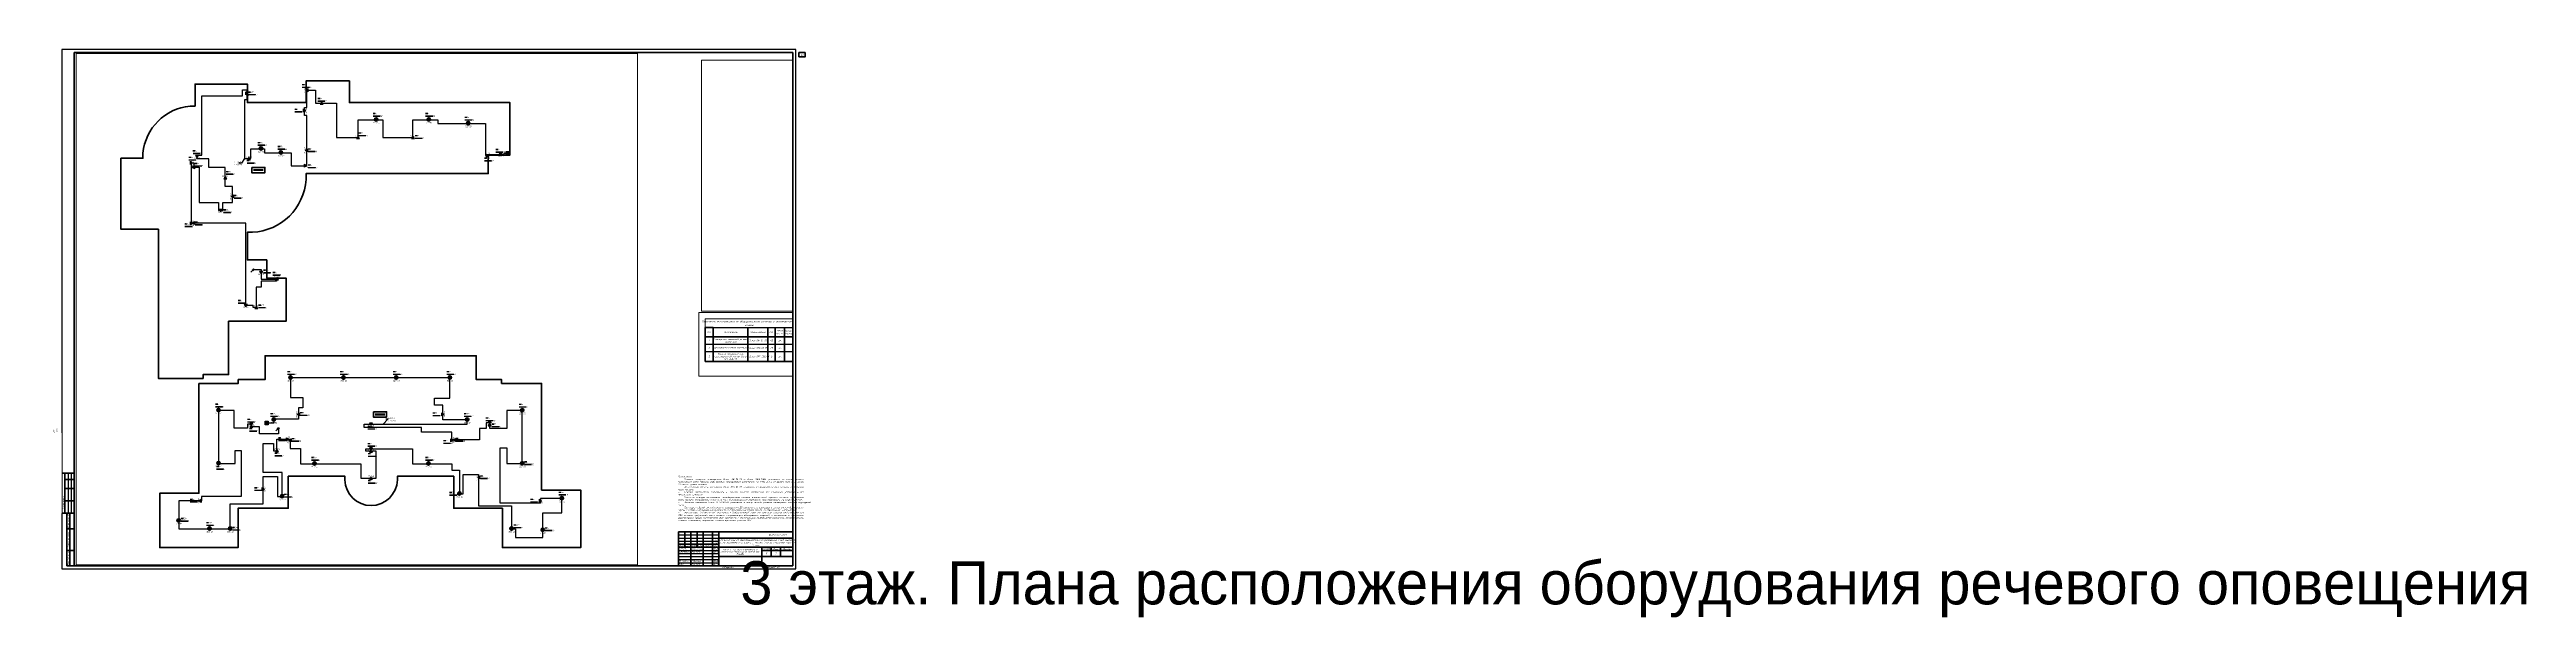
# Paper-space layout '11 План расположения оборудования и кабельных трасс на 3 этаже' of a CAD drawing. Extents: x -20 to 3993, y -79 to 841.
# The model-space entities are those that its viewports show. They can reach past a viewport. Long polylines and large blocks are cut down to what shows.
import ezdxf
from ezdxf import colors
from ezdxf.entities.mleader import LeaderData, LeaderLine
from ezdxf.enums import TextEntityAlignment as Align
from ezdxf.math import Vec2, Vec3

# ---------------------------------------------------------------- set-up
doc = ezdxf.new("R2018")
doc.units = 0
doc.header["$LTSCALE"] = 100
doc.linetypes.add('CONTI', pattern=[0])
doc.layers.get('Defpoints').update_dxf_attribs({"color": 42})
for name, color, linetype in [('_1', 7, 'Continuous'), ('_СОУЭ_Аннотации', 7, 'Continuous'), ('ODG - Проводка', 3, 'Continuous')]:
    doc.layers.add(name, color=color, linetype=linetype)
for name, color, linetype, lineweight in [('_13_СОУЭ_линии', 5, 'Continuous', 70), ('_СОУЭ Оповещение_речевое', 7, 'Continuous', 30), ('НО Оповещатели Речь', 5, 'Continuous', 50), ('Радио', 5, 'Continuous', 30), ('Текст', 7, 'Continuous', 15)]:
    doc.layers.add(name, color=color, linetype=linetype, lineweight=lineweight)
doc.styles.add('ISOCPEUR', font='isocpeui.ttf', dxfattribs={"height": 250})
doc.styles.add('OlympDesign', font='isocpeui.ttf', dxfattribs={"height": 250})
doc.styles.get("Standard").update_dxf_attribs({"font": 'arial.ttf'})
doc.linetypes.add('Открыто в трубе', pattern='A,2,[1,BDG_GOST,S=1,R=0,X=0,Y=0],-4', length=6)

# ---------------------------------------------------------------- blocks, each defined once
blk = doc.blocks.new('*U2289')
at = {"linetype": 'Continuous', "lineweight": 25}
for p, q in [((1189, 841), (0, 841)), ((0, 841), (0, 0)), ((1189, 0), (1189, 841)), ((10, 155), (10, 90)), ((15, 155), (15, 90)), ((999, 55), (1064, 55)), ((999, 50), (1064, 50)), ((999, 45), (1064, 45)), ((0, 0), (1189, 0)), ((999, 30), (1064, 30)), ((999, 25), (1064, 25)), ((999, 20), (1064, 20)), ((999, 15), (1064, 15)), ((999, 10), (1064, 10))]:
    blk.add_line(p, q, dxfattribs=at)
at = {"linetype": 'Continuous', "lineweight": 60}
for p, q in [((1184, 836), (20, 836)), ((20, 836), (20, 5)), ((1184, 5), (1184, 836)), ((20, 155), (0, 155)), ((5, 155), (5, 90)), ((20, 145), (5, 145)), ((20, 130), (5, 130)), ((20, 90), (0, 90)), ((20, 110), (5, 110)), ((8, 90), (8, 5)), ((13, 90), (13, 5)), ((8, 65), (20, 65)), ((999, 60), (1184, 60)), ((999, 5), (999, 60)), ((1009, 60), (1009, 35)), ((1019, 60), (1019, 5)), ((1029, 60), (1029, 35)), ((1039, 60), (1039, 5)), ((1054, 60), (1054, 5)), ((1064, 5), (1064, 60)), ((1064, 50), (1184, 50)), ((1184, 5), (1184, 60)), ((8, 30), (20, 30)), ((8, 5), (20, 5)), ((20, 5), (1184, 5)), ((999, 40), (1064, 40)), ((999, 35), (1184, 35)), ((1064, 20), (1184, 20)), ((1134, 35), (1134, 5)), ((1134, 30), (1184, 30)), ((1149, 35), (1149, 20)), ((1164, 35), (1164, 20))]:
    blk.add_line(p, q, dxfattribs=at)
at = {"linetype": 'Continuous', "lineweight": 40}
blk.add_line((1134, 5), (1134, 35), dxfattribs=at)
at = {"lineweight": 60}
blk.add_lwpolyline([(1194, 829), (1204, 829), (1204, 836), (1194, 836)], close=True, dxfattribs=at)
at = {"linetype": 'Continuous', "rotation": 90, "style": 'ISOCPEUR'}
for s, insert, char_height, width, attachment_point in [('20_Главный_специалист_ВК', (-12.5, 176), 2.5, 19, 4), ('01.26', (-12.5, 215), 2.5, 10, 5), ('21_Главный_специалист_ЭОМ', (-7.5, 176), 2.5, 19, 4), ('01.26', (-7.5, 215), 2.5, 10, 5), ('01.26', (-2.5, 215), 2.5, 10, 5), ('Согласовано', (-17.5, 172.5), 3, 35, 5), ('Гл. спец ВК', (-12.5, 156), 2.5, 19, 4), ('Гл. спец ЭОМ', (-7.5, 156), 2.5, 19, 4), ('17_ГАП', (-12.5, 111), 2.5, 19, 4), ('01.26', (-12.5, 150), 2.5, 10, 5), ('19_Главный_конструктор', (-7.5, 111), 2.5, 19, 4), ('01.26', (-7.5, 150), 2.5, 10, 5), ('18_Главный_специалист_ОВ', (-2.5, 111), 2.5, 19, 4), ('01.26', (-2.5, 150), 2.5, 10, 5), ('ГАП', (-12.5, 91), 2.5, 19, 4), ('Гл. констр. ', (-7.5, 91), 2.5, 19, 4), ('Гл. спец ОВ', (-2.5, 91), 2.5, 19, 4), ('Согласовано', (2.5, 107.5), 2.5, 35, 5), ('Взам. инв. №', (10.5, 77.5), 2.5, 25, 5), ('Подп. и дата', (10.5, 47.5), 2.5, 35, 5), ('Инв. № подл.', (10.5, 17.5), 2.5, 25, 5)]:
    blk.add_mtext(s, dxfattribs=dict(at, insert=insert, char_height=char_height, width=width, attachment_point=attachment_point))
at = {"linetype": 'Continuous', "char_height": 2.5, "style": 'ISOCPEUR'}
for s, insert, width, attachment_point in [('Капитальный ремонт общеобразовательного учреждения (ГБОУ «Школа № 429»), расположенного по адресу: г. Москва, 5-ая ул. Соколиной Горы д.14 1 этап', (1124, 42.5), 118.295, 5), ('16-25//Г-Р–СОУЭ', (1174, 55), 110, 6), ('Разраб.', (1000, 32.5), 19, 4), ('Проверил', (1000, 27.5), 19, 4), ('Н. контр.', (1000, 12.5), 19, 4), ('ГИП', (1000, 7.5), 19, 4), ('Силантьев', (1020, 32.5), 19, 4), ('Мурашов', (1020, 27.5), 19, 4), ('Губарева', (1020, 12.5), 19, 4), ('Мурашов', (1020, 7.5), 19, 4), ('06.26', (1055.3, 32.5), 10, 4), ('06.26', (1055.3, 27.5), 10, 4), ('06.26', (1055.3, 12.5), 10, 4), ('06.26', (1055.3, 7.4), 10, 4), ('Копировал', (1078.5, 2.5), 25, 5), ('Р', (1141.5, 25), 15, 5), ('Формат', (1149.5, 2.5), 16, 5)]:
    blk.add_mtext(s, dxfattribs=dict(at, insert=insert, width=width, attachment_point=attachment_point))
at = {"char_height": 2.5, "attachment_point": 5, "style": 'ISOCPEUR'}
for s, insert, width in [('Изм.', (1004, 37.5), 10), ('Кол.уч', (1014, 37.5), 10), ('Лист', (1024, 37.5), 10), ('№док', (1034, 37.5), 10), ('Подп.', (1046.5, 37.5), 15), ('Дата', (1059, 37.5), 10), ('Стадия', (1141.5, 32.5), 15), ('Лист', (1156.5, 32.5), 15), ('Листов', (1174, 32.5), 20)]:
    blk.add_mtext(s, dxfattribs=dict(at, insert=insert, width=width))
at = {"linetype": 'Continuous', "insert": (1099, 27.5), "char_height": 2.5, "width": 68.295, "attachment_point": 5, "line_spacing_factor": 0.8, "style": 'ISOCPEUR'}
blk.add_mtext('Часть 5. Система оповещения и управления эвакуацией людей при пожаре', dxfattribs=at)
at = {"style": 'ISOCPEUR'}
for tag, p in [('Сквозная_нумерация', (1199, 832.5)), ('Форма3_номер_листа', (1156.5, 25)), ('Форма3_количество_листов', (1174, 25))]:
    blk.add_attdef(tag, text='', height=2.5, dxfattribs=at).set_placement(p, align=Align.MIDDLE_CENTER)
blk.add_attdef('Форма3_дополнительный_шифр', text='', height=2.5, dxfattribs=at).set_placement((1174, 55), align=Align.MIDDLE_LEFT)
at = {"lineweight": 30, "flags": 104}
blk.add_attdef('Форма3_наименование_чертежа', text='', height=2.5, dxfattribs=at).set_placement((1099, 12.5), align=Align.MIDDLE_CENTER)
at = {"style": 'ISOCPEUR', "flags": 8}
blk.add_attdef('Формат', (1157.5, 1.5), '', height=2.5, dxfattribs=at)
blk.add_wipeout([(-20, 220), (-0.5, 220), (-0.5, 90), (-20, 90)])
blk = doc.blocks.new('*U105')
at = {"layer": 'НО Оповещатели Речь', "color": 5}
for p, q in [((-84, -184), (-242, -26)), ((-242, -26), (242, -26)), ((-84, -184), (84, -184)), ((-84, -281), (-84, -184)), ((84, -281), (-84, -281)), ((84, -184), (242, -26)), ((84, -281), (84, -184))]:
    blk.add_line(p, q, dxfattribs=at)
blk.add_circle((0, -114), 273, dxfattribs=at)
at = {"layer": 'Defpoints', "lineweight": 50, "ltscale": 100, "style": 'OlympDesign', "width": 0.8}
blk.add_text('SСS-03', height=250, dxfattribs=at).set_placement((0, -649), align=Align.MIDDLE_CENTER)
blk = doc.blocks.new('*U120')
at = {"layer": 'ODG - Проводка'}
h = blk.add_hatch(color=0, dxfattribs=at)
edge = h.paths.add_edge_path()
edge.add_arc((0, 0), 50, 0, 360)
at = {"layer": 'ODG - Проводка', "color": 0}
for points in [[(0, 0), (212, 212)], [(35, 35), (85, 122)], [(35, 35), (122, 85)]]:
    blk.add_lwpolyline(points, dxfattribs=at)
blk.add_circle((0, 0), 50, dxfattribs=at)
blk = doc.blocks.new('SFT-2300-М')
at = {"true_color": 0xffffff}
h = blk.add_hatch(color=7, dxfattribs=at)
h.dxf.hatch_style = 1
h.paths.add_polyline_path([(250, 292), (-274, 292), (-274, -295), (250, -295)])
at = {"layer": '_1', "lineweight": 30}
h = blk.add_hatch(color=5, dxfattribs=at)
h.dxf.hatch_style = 1
h.paths.add_polyline_path([(177, -2, 1), (-202, -2, 1)])
at = {"color": 5, "lineweight": 30}
blk.add_lwpolyline([(-274, 292), (250, 292), (250, -295), (-274, -295)], close=True, dxfattribs=at)
blk.add_circle((-12, -2), 189, dxfattribs=at)
blk = doc.blocks.new('*U104')
at = {"color": 5}
blk.add_wipeout([(-348, 366), (348, 366), (121, 140), (121, 0), (-121, 0), (-121, 140)], dxfattribs=at).dxf.layer = 'НО Оповещатели Речь'
at = {"layer": 'НО Оповещатели Речь'}
h = blk.add_hatch(color=5, dxfattribs=at)
h.dxf.hatch_style = 1
h.set_gradient(color1=(0, 0, 255), color2=(0, 0, 255), tint=1)
h.paths.add_polyline_path([(-121, 0), (121, 0), (121, 140), (-121, 140)])
at = {"layer": 'НО Оповещатели Речь', "color": 5}
for p, q in [((-121, 140), (-348, 366)), ((-348, 366), (348, 366)), ((121, 140), (-121, 140)), ((-121, 140), (-121, 0)), ((-121, 0), (121, 0)), ((121, 140), (348, 366)), ((121, 0), (121, 140))]:
    blk.add_line(p, q, dxfattribs=at)
at = {"layer": 'Defpoints', "lineweight": 50, "ltscale": 100, "style": 'OlympDesign', "width": 0.8}
blk.add_text('BIAD4.23', height=250, dxfattribs=at).set_placement((0, -250), align=Align.MIDDLE_CENTER)
blk = doc.blocks.new('_ArchTick')
at = {"color": 0, "linetype": 'ByBlock', "const_width": 0.15}
blk.add_lwpolyline([(-0.5, -0.5), (0.5, 0.5)], dxfattribs=at)
blk = doc.blocks.new('*T2332')
at = {"color": 0, "lineweight": 50, "transparency": 16777216}
for p, q in [((0, -1410), (1300, -1410)), ((0, -1410), (0, -6910)), ((0, -2910), (14195, -2910)), ((1300, -1410), (1300, -6910)), ((6919, -1410), (6919, -6910)), ((10139, -1410), (10139, -6910)), ((11339, -1410), (11339, -6910)), ((12839, -1410), (12839, -6910)), ((14195, -1410), (14195, -6910)), ((0, -6910), (14195, -6910))]:
    blk.add_line(p, q, dxfattribs=at)
at = {"color": 0, "linetype": 'ByBlock', "lineweight": -2, "transparency": 16777216}
blk.add_line((1300, -1410), (14195, -1410), dxfattribs=at)
at = {"color": 0, "transparency": 16777216}
for p, q in [((0, -4110), (1300, -4110)), ((0, -5310), (1300, -5310)), ((12839, -4110), (14195, -4110)), ((12839, -5310), (14195, -5310))]:
    blk.add_line(p, q, dxfattribs=at)
at = {"color": 0, "lineweight": -2, "transparency": 16777216}
for p, q in [((1300, -4110), (12839, -4110)), ((1300, -5310), (12839, -5310))]:
    blk.add_line(p, q, dxfattribs=at)
at = {"layer": 'Defpoints', "color": 8, "linetype": 'ByBlock', "lineweight": 0, "transparency": 16777216}
for p, q in [((0, 0), (14195, 0)), ((0, 0), (0, -1410)), ((14195, 0), (14195, -1410))]:
    blk.add_line(p, q, dxfattribs=at)
at = {"color": 0, "transparency": 16777216, "style": 'OlympDesign'}
for s, insert, char_height, width, attachment_point in [('Перечень материалов и оборудования речевого оповещения 3 этажа', (7097, -705), 350, 13794.54, 5), ('Поз.', (650, -2160), 250, 900, 5), ('1', (650, -3510), 250, 900, 5), ('Оповещатель пожарный речевой настенный ', (4110, -3510), 250, 5219.44, 5), ('Обозначение', (4110, -2160), 250, 5219.44, 5), ('Sonar SW-06-03', (7119, -3510), 250, 2819.56, 4), ('Наименование', (8529, -2160), 250, 2819.56, 5), ('Кол.', (10739, -2160), 250, 800, 5), ('42', (10739, -3510), 250, 800, 5), ('Масса ед., кг', (12089, -2160), 250, 1100, 5), ('шт.', (12089, -3510), 250, 1100, 5), ('Приме- чание', (13517, -2160), 250, 955.55, 5), ('3', (650, -6110), 250, 900, 5), ('2', (650, -4710), 250, 900, 5), ('Акустическая система потолочная', (4110, -4710), 250, 5219.44, 5), ('Фильтр оконечный для трансляционной линии Sonar SFT-2300-М', (4110, -6110), 250, 5219.44, 5), ('Sonar SCS-06-03', (7119, -4710), 250, 2819.56, 4), ('Sonar SFT-2300-М', (7119, -6110), 250, 2819.56, 4), ('25', (10739, -4710), 250, 800, 5), ('2', (10739, -6110), 250, 800, 5), ('шт.', (12089, -4710), 250, 1100, 5), ('шт.', (12089, -6110), 250, 1100, 5)]:
    blk.add_mtext(s, dxfattribs=dict(at, insert=insert, char_height=char_height, width=width, attachment_point=attachment_point))

msp = doc.modelspace()

# ---------------------------------------------------------------- linework, layer by layer
at = {"layer": '_13_СОУЭ_линии', "color": 5, "lineweight": 30}
for points in [[(587350.371028, -79005.591834), (588585.371028, -79005.591834), (588585.371028, -80563.213311), (591078.639544, -80563.213311), (591078.639544, -80887.143574), (588585.371028, -80887.143574), (588585.371028, -81887.577072), (587788.330609, -81887.577072), (587788.330609, -85155.076717), (587300.25834, -85155.076717), (587300.25834, -84851.75325), (586109.02154, -84851.75325), (586109.02154, -71497.722824), (577320.108715, -71497.722824), (577320.108715, -61719.299705), (577668.530108, -61719.299705), (577668.530108, -62438.398262), (578551.054892, -62438.398262), (578551.054892, -68158.544777), (581693.42652, -68158.544777), (581693.42652, -69453.879346), (582356.7889, -69453.879346), (582356.7889, -68158.544777), (583920.875904, -68158.544777), (583920.875904, -65561.126178), (582775.49149, -65561.126178), (582775.49149, -62510.229048), (580094.820866, -62510.229048), (580094.820866, -61106.088185), (578194.043927, -61106.088185), (578194.043927, -60506.303567), (578994.294825, -60506.303567), (578994.294825, -50899.822685), (585577.245874, -50899.822685), (585577.245874, -49933.749452), (586270.108756, -49933.749452), (586270.108756, -51531.154941), (585877.759261, -51531.154941), (585877.759261, -61035.159766), (586919.512084, -61035.159766), (586919.512084, -59480.904212), (589148.994323, -59480.904212), (589148.994323, -60112.866217), (593457.679977, -60112.866217), (593457.679977, -62209.808449), (596002.216613, -62209.808449), (596002.216613, -54083.188443), (595620.492198, -54083.188443), (595620.492198, -54083.188443), (595600.108756, -54083.188443), (595600.108756, -52764.743714), (596002.216613, -52764.743714), (596002.216613, -49974.809572), (597374.692618, -49974.809572), (597374.692618, -52085.193014), (600791.116608, -52085.193014), (600791.116608, -57640.259221), (604285.492198, -57640.259221), (604285.492198, -54772.36867), (608310.935371, -54772.36867), (608310.935371, -57640.271069), (613170.822462, -57640.271069), (613170.822462, -54772.369361), (617229.932104, -54772.369361), (617229.932104, -55384.775816), (624915.99128, -55384.775816), (624915.99128, -60565.524842), (625270.108756, -60565.524842), (625270.108756, -60384.42613), (627957.87457, -60384.42613), (627957.87457, -60182.208355), (628262.487855, -60182.208355)], [(591379.993698, -104729.312879), (591379.993698, -105614.517572), (588306.450292, -105614.517572), (588306.450292, -104462.77254), (586995.553806, -104462.77254), (586995.553806, -104039.544259), (586378.449759, -104039.544259), (586378.449759, -104710.488257), (584202.06217, -104710.488257), (584202.06217, -101842.10538), (581688.047107, -101842.10538), (581688.047107, -110424.991239), (584366.289336, -110424.991239), (584366.289336, -108317.940808), (585370.086991, -108317.940808), (585370.086991, -115764.0038), (578900.566614, -115764.0038), (578900.566614, -116469.809546), (575225.553806, -116469.809546), (575225.553806, -121024.800488), (583555.553806, -121024.80017), (583555.553806, -116954.2123), (588915.170364, -116954.2123), (588915.170364, -112531.579539), (591247.202116, -112531.579539), (591247.202116, -115774.783311), (591984.468919, -115774.783311), (591984.468919, -111901.538775), (588915.170364, -111901.538775), (588915.170364, -107184.37465), (590605.44209, -107184.37465), (590605.44209, -108397.869036), (591148.88375, -108397.869036), (591148.88375, -106502.327286), (593270.937247, -106502.327286), (593270.937247, -107995.099545), (594949.022608, -107995.099545), (594949.022608, -110484.800488), (604707.89721, -110484.800488), (604707.89721, -112790.193014), (607230.794358, -112790.193014), (607230.794358, -108440.193014), (605543.749744, -108440.193014), (605543.749744, -108039.42613), (613097.631415, -108039.42613), (613097.631415, -110484.800488), (619450.594629, -110484.800488), (619450.594629, -111506.940094), (620705.053806, -111506.940094), (620705.053806, -115349.197954), (621324.62516, -115349.197954), (621324.62516, -112220.54568), (623815.954423, -112220.54568), (623815.954423, -117279.599897), (629130.55695, -117279.599897), (629130.55695, -121024.800488), (629806.733119, -121024.800488), (629806.733119, -122422.3337), (634190.553891, -122422.3337), (634190.553891, -118425.268568), (637290.721551, -118425.268568), (637290.721551, -116103.317216), (633815.170364, -116103.317216), (633815.170364, -116853.121326), (627319.290176, -116853.121326), (627319.290176, -107869.923433), (628359.353893, -107869.923433), (628359.353893, -110452.300488), (630870.553806, -110452.300488), (630870.553806, -101867.10538), (628371.480104, -101867.10538), (628371.480104, -104753.546466), (625620.553806, -104753.546466), (625620.553806, -103849.42613), (625054.11277, -103849.42613), (625054.11277, -104753.546466), (623930.181826, -104753.546466), (623930.181826, -106615.409951), (619485.170613, -106615.409951), (619485.170613, -105327.173261), (614567.322688, -105327.173261), (614567.322688, -104610.004083), (605283.088799, -104610.004083), (605283.088799, -104069.42613), (621955.394191, -104069.42613), (621955.394191, -103379.402478), (618017.602487, -103379.402478), (618017.602487, -100985.807929), (616669.128977, -100985.807929), (616669.128977, -99824.546389), (619153.053806, -99824.546389), (619153.053806, -96570.908533), (593348.053806, -96570.908533), (593348.053806, -99718.744487), (595330.148858, -99718.744487), (595330.148858, -101408.566448), (594613.505124, -101408.566448), (594613.505124, -103271.131138), (590615.71342, -103271.131138), (590615.71342, -103876.05772), (589739.949548, -103876.05772)]]:
    msp.add_lwpolyline(points, dxfattribs=at)
at = {"layer": '_СОУЭ_Аннотации', "color": 67, "linetype": 'CONTI', "lineweight": 60, "ltscale": 100, "true_color": 0x727430}
msp.add_lwpolyline([(577060.492198, -52551.509504), (577870.492198, -52551.509504), (577870.492198, -48984.809572), (586370.492198, -48984.809572), (586370.492198, -51984.809572), (595870.492198, -51984.809572), (595870.492198, -48474.809572), (602870.492198, -48474.809572), (602870.492198, -51984.809572), (628880.492198, -51984.809572), (628880.492198, -60484.809572), (625370.492198, -60484.809572), (625370.492198, -63484.809572), (595855.492198, -63484.809572), (595855.492198, -64424.809572, -0.3823436079), (587180.371028, -72966.118076), (586370.371028, -72966.118076), (586370.371028, -77469.809572), (589500.371028, -77469.809572), (589500.371028, -80399.809572), (592620.527142, -80399.809572), (592620.492198, -87399.809572), (588391.042528, -87399.809572), (583300.371028, -87399.809572), (583300.371028, -96027.428869), (579180.553806, -96027.428869), (579180.553806, -96649.809572), (571940.371527, -96649.853967), (571940.371028, -72484.809572), (565870.492198, -72484.809572), (565870.492198, -60984.809572), (569437.19213, -60984.809572), (569437.19213, -60174.809572, -0.3603728995)], format="xyb", close=True, dxfattribs=at)
at = {"layer": '_СОУЭ_Аннотации', "color": 1, "linetype": 'CONTI', "lineweight": 60, "ltscale": 100}
for points in [[(587065.84252, -62487.733165), (589192.09852, -62487.733165), (589192.09852, -63336.242165), (587065.84252, -63336.242165)], [(606781.969929, -102058.809574), (608908.225929, -102058.809574), (608908.225929, -102907.318574), (606781.969929, -102907.318574)]]:
    msp.add_lwpolyline(points, close=True, dxfattribs=at)
at = {"layer": '_СОУЭ_Аннотации', "color": 67, "linetype": 'CONTI', "lineweight": 60, "ltscale": 100, "true_color": 0x727430}
msp.add_lwpolyline([(578500.540409, -97469.419356), (578500.540409, -115254.844294), (572150.464598, -115254.844294), (572150.553806, -124029.809572), (584850.553806, -124029.809572), (584850.553806, -117679.809572), (592970.553806, -117679.809572), (592970.553806, -112489.809572), (602140.122223, -112489.809572), (602140.122223, -113089.809572, 0.9753083606), (610650.251293, -113089.809572), (610650.251293, -112489.809572), (619785.553806, -112489.809572), (619785.553806, -117679.809572), (627665.553806, -117679.809572), (627665.553806, -124029.809572), (640365.553806, -124029.809572), (640365.553806, -114719.809572), (634015.553806, -114719.809572), (634015.553806, -97469.419356), (627525.553806, -97469.419356), (627525.553806, -96849.809572), (623415.553806, -96849.809572), (623415.553806, -92984.809572), (589215.553806, -92984.809572), (589215.553806, -96849.809572), (584875.553806, -96849.809572), (584875.540409, -97469.419356), (578500.553806, -97469.419356)], format="xyb", dxfattribs=at)

# ---------------------------------------------------------------- block references
for name, p in [('SFT-2300-М', (628536.888746, -60180.603941)), ('SFT-2300-М', (589489.954697, -103874.453306)), ('*T2332', (572050.553806, -136948.565035))]:
    msp.add_blockref(name, p)
at = {"layer": '_СОУЭ Оповещение_речевое', "color": 4, "lineweight": 50}
for p in [(607216.548404, -54588.691124), (615729.368218, -54588.691815), (622105.814154, -55201.09827), (588557.231152, -59297.226666), (591794.898674, -59929.188671), (593348.053806, -96387.230987), (601913.053806, -96387.243486), (610468.020059, -96387.230987), (619153.053806, -96387.230987), (581688.047107, -101658.427834), (590615.71342, -103183.224933), (621955.394191, -103195.724933), (630870.553806, -101683.427834), (581688.053806, -110243.622942), (597227.967278, -110301.122942), (615687.2579, -110301.122942), (630870.553806, -110268.622942), (591984.468919, -115591.105765), (620705.053806, -115165.520409), (637290.721551, -115919.63967), (575225.553806, -119528.640303), (580220.570059, -120841.122942), (583555.553806, -120841.122625), (629130.55695, -120841.122942), (634190.553891, -121041.122942)]:
    msp.add_blockref('*U105', p, dxfattribs=at)
at = {"layer": 'Радио', "xscale": 2, "yscale": 2, "zscale": 2, "rotation": 178.7329526101915}
for p in [(587350.371028, -79005.591834), (587350.371028, -79005.591834), (591379.993698, -104729.312879), (591379.993698, -104729.312879)]:
    msp.add_blockref('*U120', p, dxfattribs=at)

# ---------------------------------------------------------------- texts
at = {"layer": '_СОУЭ_Аннотации', "color": 7, "linetype": 'Открыто в трубе', "lineweight": 60, "ltscale": 100, "char_height": 250, "width": 418.76026667, "attachment_point": 1, "style": 'OlympDesign', "bg_fill": 1, "box_fill_scale": 1, "bg_fill_color": 7, "bg_fill_true_color": 16777215, "bg_fill_transparency": 0}
for s, insert in [('1,5Вт', (586478.82359, -50152.989861)), ('3Вт', (593991.753784, -52940.285128)), ('3Вт', (606683.304014, -53634.780378)), ('3Вт', (615196.123827, -53634.781068)), ('3Вт', (621572.569763, -54247.187524)), ('1,5Вт', (588023.986761, -58343.31592)), ('1,5Вт', (591261.654284, -58975.277925)), ('3Вт', (592814.809415, -95433.32024)), ('3Вт', (601379.809415, -95433.332739)), ('3Вт', (609934.775668, -95433.32024)), ('3Вт', (618619.809415, -95433.32024)), ('3Вт', (581154.802716, -100704.517087)), ('1,5Вт', (590082.469029, -102229.314186)), ('1,5Вт', (621422.1498, -102241.814186)), ('3Вт', (630337.309415, -100729.517087)), ('3Вт', (581318.818107, -110778.108624)), ('1,5Вт', (596694.722887, -109347.212195)), ('1,5Вт', (615154.013509, -109347.212195)), ('3Вт', (631205.292885, -110044.809462)), ('1,5Вт', (592306.28275, -115292.413925)), ('1,5Вт', (619087.161049, -115002.390697)), ('1,5Вт', (636757.47716, -114965.728923)), ('1,5Вт', (575615.379006, -119203.936573)), ('1,5Вт', (579687.325668, -119887.212195)), ('1,5Вт', (629513.659528, -120260.727031)), ('1,5Вт', (583896.474213, -120650.81366)), ('3Вт', (634538.615104, -120739.727298))]:
    msp.add_mtext(s, dxfattribs=dict(at, insert=insert))
at = {"layer": '_СОУЭ_Аннотации', "char_height": 250, "width": 1197.06228103, "attachment_point": 1, "style": 'OlympDesign', "bg_fill": 1, "box_fill_scale": 1, "bg_fill_color": 7, "bg_fill_true_color": 16777215, "bg_fill_transparency": 0}
for s, insert in [('BIAD8.13', (586481.154482, -50578.349345, 0)), ('BIAD8.19', (593994.084677, -53365.644611, 0)), ('BIAD8.23', (606685.634906, -54060.139861, 0)), ('BIAD8.25', (615198.45472, -54060.140552, 0)), ('BIAD8.26', (621574.900656, -54672.547007, 0)), ('BIAD8.16', (591263.985176, -59400.637408, 0)), ('BIAD9.37', (592817.140307, -95858.679724, 0)), ('BIAD9.36', (601382.140307, -95858.692223, 0)), ('BIAD9.35', (609937.106561, -95858.679724, 0)), ('BIAD9.34', (618622.140307, -95858.679724, 0)), ('BIAD9.3', (581157.133609, -101129.876571, 0)), ('BIAD9.39', (590084.799922, -102654.673669, 0)), ('BIAD9.32', (621424.480693, -102667.173669, 0)), ('BIAD9.26', (630339.640307, -101154.876571, 0)), ('BIAD9.4', (581321.149, -111203.468107, 0)), ('BIAD9.14', (596697.05378, -109772.571679, 0)), ('BIAD9.18', (615156.344401, -109772.571679, 0)), ('BIAD9.25', (631207.623777, -110470.168946, 0)), ('BIAD9.10', (592308.613642, -115717.773408, 0)), ('BIAD9.19', (619089.491942, -115427.750181, 0)), ('BIAD9.23', (636759.808053, -115391.088407, 0)), ('BIAD9.6', (575617.709899, -119629.296056, 0)), ('BIAD9.7', (579689.656561, -120312.571679, 0)), ('BIAD9.8', (583898.805106, -121076.173143, 0)), ('BIAD9.21', (629515.990421, -120686.086514, 0)), ('BIAD9.22', (634540.945996, -121165.086781, 0))]:
    msp.add_mtext(s, dxfattribs=dict(at, insert=insert))

# ---------------------------------------------------------------- next in the draw order: block references
at = {"layer": '_СОУЭ Оповещение_речевое', "color": 4, "lineweight": 50, "xscale": 0.71930163509888, "yscale": 0.71930163509888, "zscale": 0.71930163509888}
for p, rotation in [((586370.492198, -50484.809572), 90), ((595870.492198, -49974.809572), 270), ((595820.492198, -59731.064349), 270), ((604285.492198, -57539.875779), 180), ((613170.822462, -57539.887627), 180), ((577420.492162, -61745.318328), 89.99999999999999), ((582775.49149, -64054.809572), 180), ((586620.45895, -60934.776325), 180), ((577420.492157, -71549.300947), 89.99999999999999), ((591120.527142, -80399.809572), 180), ((594513.121682, -102462.486493), 270), ((618117.985929, -102462.486493), 89.99999999999999), ((593170.553806, -106665.414112), 270), ((619585.554055, -106665.43631), 89.99999999999999), ((623715.570981, -112676.333739), 270), ((578600.553806, -116469.809546), 270), ((589015.553806, -114589.246624), 89.99999999999999), ((606395.572809, -112689.809572), 180), ((633915.553806, -116469.809546), 89.99999999999999)]:
    msp.add_blockref('*U104', p, dxfattribs=dict(at, rotation=rotation))
for p in [(627380.492198, -60484.809572), (582024.697265, -69554.262787), (586105.798361, -84934.720587), (586995.553806, -104169.809572), (606377.553922, -104169.809572), (625620.553806, -103949.809572), (606377.553806, -108139.809572)]:
    msp.add_blockref('*U104', p, dxfattribs=at)

# ---------------------------------------------------------------- next in the draw order: block references
for p, rotation in [((598385.492198, -51984.809572), 180), ((625370.492198, -60565.524842), 90), ((577540.49197, -62434.793802), 270), ((595855.492198, -62209.808449), 89.99999999999999), ((583820.492462, -67164.535194), 270), ((577540.492153, -71464.534887), 270), ((587788.330609, -85054.693275), 180), ((586995.553806, -104289.814949), 180), ((625620.553806, -104069.809572), 180), ((591148.88375, -108259.794563), 180), ((606377.553806, -108339.809572), 180), ((619785.553806, -106615.409951), 270)]:
    msp.add_blockref('*U104', p, dxfattribs=dict(at, rotation=rotation))
msp.add_blockref('*U104', (588585.371028, -79619.809572), dxfattribs=at)

# ---------------------------------------------------------------- next in the draw order: texts
at = {"layer": '_СОУЭ_Аннотации', "color": 7, "linetype": 'Открыто в трубе', "lineweight": 60, "ltscale": 100, "style": 'OlympDesign', "bg_fill": 1, "box_fill_scale": 1, "bg_fill_color": 7, "bg_fill_true_color": 16777215, "bg_fill_transparency": 0}
for s, insert, char_height, width, attachment_point in [('6Вт', (595223.178158, -48957.024819, 0), 250, 418.76026667, 1), ('3Вт', (577516.146445, -59678.034946), 250, 418.76026667, 1), ('6Вт', (596169.026138, -59368.788464, 0), 250, 418.76026667, 1), ('3Вт', (604391.80964, -56786.873741, 0), 250, 418.76026667, 1), ('3Вт', (613502.124805, -57219.40487, 0), 250, 418.76026667, 1), ('1,5Вт', (582887.359626, -63037.024819, 0), 250, 418.76026667, 1), ('6Вт', (586263.420322, -61249.594994, 0), 250, 418.76026667, 1), ('ZO-8', (588128.97052, -62911.987665), 350, 1602.16185265, 5), ('6Вт', (594891.930386, -102073.52767, 0), 250, 418.76026667, 1), ('3Вт', (605851.006292, -104291.810127, 0), 250, 418.76026667, 1), ('ZO-9', (607845.097929, -102483.064074), 350, 1602.16185265, 5), ('6Вт', (616387.216018, -102131.775757, 0), 250, 418.76026667, 1), ('6Вт', (624065.060384, -112318.043631, 0), 250, 418.76026667, 1), ('6Вт', (577082.678228, -116111.519438, 0), 250, 418.76026667, 1), ('6Вт', (587497.678228, -114230.956517, 0), 250, 418.76026667, 1), ('3Вт', (605906.194176, -113056.974787, 0), 250, 418.76026667, 1), ('6Вт', (632198.901359, -116111.519438, 0), 250, 418.76026667, 1)]:
    msp.add_mtext(s, dxfattribs=dict(at, insert=insert, char_height=char_height, width=width, attachment_point=attachment_point))
at = {"layer": '_СОУЭ_Аннотации', "char_height": 250, "width": 1197.06228103, "attachment_point": 1, "style": 'OlympDesign', "bg_fill": 1, "box_fill_scale": 1, "bg_fill_color": 7, "bg_fill_true_color": 16777215, "bg_fill_transparency": 0}
for s, insert in [('BIAD8.20', (595225.509051, -49382.384303, 0)), ('BIAD8.15', (588026.317654, -58768.675403, 0)), ('BIAD8.22', (604394.140533, -57212.233224, 0)), ('BIAD8.24', (613504.455698, -57644.764353, 0)), ('BIAD8.11', (582889.690518, -63462.384303, 0)), ('BIAD8.14', (586265.751215, -61674.954477, 0)), ('BIAD8.9', (582472.974613, -69661.333241, 0)), ('BIAD9.38', (594894.261279, -102498.887153, 0)), ('BIAD9.33', (616389.54691, -102557.135241, 0)), ('BIAD9.31', (605853.337185, -104717.16961)), ('BIAD9.9', (587500.00912, -114656.316, 0)), ('BIAD9.15', (605908.525068, -113482.33427, 0)), ('BIAD9.20', (624067.391277, -112743.403115, 0)), ('BIAD9.5', (577085.00912, -116536.878922, 0)), ('BIAD9.24', (632201.232251, -116536.878922, 0))]:
    msp.add_mtext(s, dxfattribs=dict(at, insert=insert))

# ---------------------------------------------------------------- next in the draw order: block references
at = {"layer": '_СОУЭ Оповещение_речевое', "color": 4, "lineweight": 50, "xscale": 0.71930163509888, "yscale": 0.71930163509888, "zscale": 0.71930163509888, "rotation": 89.99999999999999}
msp.add_blockref('*U104', (592970.553806, -106502.327286), dxfattribs=at)

# ---------------------------------------------------------------- next in the draw order: texts
at = {"layer": '_СОУЭ_Аннотации', "color": 7, "linetype": 'Открыто в трубе', "lineweight": 60, "ltscale": 100, "char_height": 250, "width": 418.76026667, "attachment_point": 1, "style": 'OlympDesign', "bg_fill": 1, "box_fill_scale": 1, "bg_fill_color": 7, "bg_fill_true_color": 16777215, "bg_fill_transparency": 0}
for s, insert in [('6Вт', (597738.178158, -51185.47461, 0)), ('6Вт', (626568.458445, -59453.114354, 0)), ('3Вт', (576850.678123, -60727.533575, 0)), ('6Вт', (577819.385985, -61709.076611, 0)), ('6Вт', (596197.238081, -61963.460255, 0)), ('6Вт', (624723.178181, -60858.551396, 0)), ('3Вт', (584162.238346, -66918.187, 0)), ('3Вт', (576214.577851, -71508.976791, 0)), ('6Вт', (577882.238037, -71218.186692, 0)), ('1,5Вт', (582470.643721, -69235.973757, 0)), ('1,5Вт', (588917.116978, -79006.544421, 0)), ('6Вт', (590473.178158, -79382.024819, 0)), ('6Вт', (584849.209641, -83922.717917, 0)), ('1,5Вт', (588130.076493, -84648.027519, 0)), ('6Вт', (586348.239766, -103152.024819, 0)), ('6Вт', (624973.239766, -102932.024819, 0)), ('6Вт', (625946.427533, -103921.152459, 0)), ('6Вт', (586687.486864, -104653.620663, 0)), ('3Вт', (605851.006176, -107086.594318, 0)), ('6Вт', (618086.533683, -106608.641076, 0)), ('6Вт', (620092.490007, -106257.119844, 0)), ('3Вт', (605888.175173, -108706.974787, 0))]:
    msp.add_mtext(s, dxfattribs=dict(at, insert=insert))
at = {"layer": '_СОУЭ_Аннотации', "char_height": 250, "width": 1197.06228103, "attachment_point": 1, "style": 'OlympDesign', "bg_fill": 1, "box_fill_scale": 1, "bg_fill_color": 7, "bg_fill_true_color": 16777215, "bg_fill_transparency": 0}
for s, insert in [('BIAD8.21', (597740.509051, -51610.834093, 0)), ('BIAD8.12', (577518.477337, -60103.394429, 0)), ('BIAD8.18', (596171.357031, -59794.147948, 0)), ('BIAD8.28', (626570.789338, -59878.473837, 0)), ('BIAD8.7', (576853.009015, -61152.893058, 0)), ('BIAD8.8', (577821.716877, -62134.436095, 0)), ('BIAD8.17', (596199.568974, -62388.819738, 0)), ('BIAD8.27', (624725.509073, -61283.910879, 0)), ('BIAD8.10', (584164.569238, -67343.546483, 0)), ('BIAD8.6', (576216.908744, -71934.336274, 0)), ('BIAD8.5', (577884.568929, -71643.546176, 0)), ('BIAD8.1', (588919.44787, -79431.903904, 0)), ('BIAD8.2', (590475.509051, -79807.384303, 0)), ('BIAD8.4', (584851.540533, -84348.077401, 0)), ('BIAD8.3', (588132.407386, -85073.387002, 0)), ('BIAD9.2', (586350.570658, -103577.384303, 0)), ('BIAD9.28', (624975.570658, -103357.384303, 0)), ('BIAD9.1', (586689.817756, -105078.980147, 0)), ('BIAD9.17', (605853.337068, -107511.953802)), ('BIAD9.30', (618088.864576, -107034.00056, 0)), ('BIAD9.29', (620094.820899, -106682.479327, 0)), ('BIAD9.27', (625948.758425, -104346.511942, 0)), ('BIAD9.11', (590768.826092, -109063.655346, 0)), ('BIAD9.16', (605890.506065, -109132.33427, 0))]:
    msp.add_mtext(s, dxfattribs=dict(at, insert=insert))

# ---------------------------------------------------------------- next in the draw order: leaders
ml = msp.add_multileader_mtext('Standard')
ml.set_content('LZO-8^JL=250м', color=256, style='OlympDesign')
ml.set_leader_properties(color=256, linetype='ByLayer', lineweight=-1)
ml.set_arrow_properties(name='ARCHTICK')
ml.build(insert=Vec2(0, 0))
ml.multileader.update_dxf_attribs({"text_left_attachment_type": 6, "text_right_attachment_type": 6, "dogleg_length": 50, "arrow_head_size": 100})
ctx = ml.context
ctx.base_point, ctx.char_height, ctx.arrow_head_size, ctx.landing_gap_size, ctx.plane_origin = Vec3(584247.904427, -61774.719386), 250, 100, 0, Vec3(585711.345869, -60704.274678)
ctx.left_attachment, ctx.right_attachment = 6, 6
notes = []
notes.append((ctx, [(0, (1, 1, 0), (585417.601396, -61774.719386), (-1, 0), 50, [(0, [(585877.759261, -61035.159766)], 0, [])])]))
ctx.mtext.insert, ctx.mtext.width, ctx.mtext.flow_direction = Vec3(584247.904427, -61474.719386), 383.66637116, 5
ctx.mtext.has_bg_fill, ctx.mtext.bg_color, ctx.mtext.bg_scale_factor, ctx.mtext.bg_transparency, ctx.mtext.use_window_bg_color = 1, -1027028792, 1.5, 0, 1
ml = msp.add_multileader_mtext('Standard')
ml.set_content('LZO-9^JL=405м', color=256, style='OlympDesign')
ml.set_leader_properties(color=256, linetype='ByLayer', lineweight=-1)
ml.set_arrow_properties(name='ARCHTICK')
ml.build(insert=Vec2(0, 0))
ml.multileader.update_dxf_attribs({"text_left_attachment_type": 6, "text_right_attachment_type": 6, "dogleg_length": 50, "arrow_head_size": 100})
ctx = ml.context
ctx.base_point, ctx.char_height, ctx.arrow_head_size, ctx.landing_gap_size, ctx.plane_origin = Vec3(609162.763842, -103243.969287), 250, 100, 0, Vec3(608171.898256, -103738.541042)
ctx.left_attachment, ctx.right_attachment = 6, 6
notes.append((ctx, [(1, (1, 1, 0), (609112.763842, -103243.969287), (1, 0), 50, [(0, [(608338.311649, -104069.42613)], 0, [])])]))
ctx.mtext.insert, ctx.mtext.width, ctx.mtext.flow_direction = Vec3(609162.763842, -102943.969287), 383.66637116, 5
ctx.mtext.has_bg_fill, ctx.mtext.bg_color, ctx.mtext.bg_scale_factor, ctx.mtext.bg_transparency, ctx.mtext.use_window_bg_color = 1, -1027028792, 1.5, 0, 1
for ctx, leaders in notes:
    for number, flags, end, landing, length, lines in leaders:
        leader = LeaderData()
        leader.index, (leader.has_last_leader_line, leader.has_dogleg_vector, leader.attachment_direction) = number, flags
        leader.last_leader_point, leader.dogleg_vector, leader.dogleg_length = Vec3(end), Vec3(landing), length
        for number, points, colour, breaks in lines:
            line = LeaderLine()
            line.index, line.vertices, line.color, line.breaks = number, Vec3.list(points), colors.encode_raw_color(colour), breaks
            leader.lines.append(line)
        ctx.leaders.append(leader)

# ---------------------------------------------------------------- next in the draw order: block references
at = {"layer": '_СОУЭ Оповещение_речевое', "color": 4, "lineweight": 50, "xscale": 0.71930163509888, "yscale": 0.71930163509888, "zscale": 0.71930163509888, "rotation": 90}
msp.add_blockref('*U104', (595700.492198, -53259.809572), dxfattribs=at)
at = {"layer": '_СОУЭ Оповещение_речевое', "color": 4, "lineweight": 50, "xscale": 0.71930163509888, "yscale": 0.71930163509888, "zscale": 0.71930163509888}
msp.add_blockref('*U104', (578194.043927, -60814.814618), dxfattribs=at)

# ---------------------------------------------------------------- next in the draw order: texts
at = {"layer": '_СОУЭ_Аннотации', "color": 7, "linetype": 'Открыто в трубе', "lineweight": 60, "ltscale": 100, "char_height": 250, "width": 418.76026667, "attachment_point": 1, "style": 'OlympDesign', "bg_fill": 1, "box_fill_scale": 1, "bg_fill_color": 7, "bg_fill_true_color": 16777215, "bg_fill_transparency": 0}
for s, insert in [('6Вт', (591353.445263, -106151.11784, 0)), ('6Вт', (593549.36251, -106276.455289, 0)), ('1,5Вт', (590766.495199, -108638.295862, 0))]:
    msp.add_mtext(s, dxfattribs=dict(at, insert=insert))
at = {"layer": '_СОУЭ_Аннотации', "char_height": 250, "width": 1197.06228103, "attachment_point": 1, "style": 'OlympDesign', "bg_fill": 1, "box_fill_scale": 1, "bg_fill_color": 7, "bg_fill_true_color": 16777215, "bg_fill_transparency": 0}
for s, insert in [('BIAD9.12', (591355.776155, -106576.477323, 0)), ('BIAD9.13', (593551.693402, -106701.814772, 0))]:
    msp.add_mtext(s, dxfattribs=dict(at, insert=insert))

psp = doc.layouts.new('11 План расположения оборудования и кабельных трасс на 3 этаже')

# ---------------------------------------------------------------- viewports
at = {"layer": 'Defpoints', "color": 2}
psp.add_viewport(center=(478.3, 420.4), size=(909.2, 828.056), view_center_point=(604103.864538, -85454.664636), view_height=82805.62597742, dxfattribs=at)

# ---------------------------------------------------------------- next in the draw order: block references
ref = psp.add_blockref('*U2289', (0.3, 0))
ref.add_attrib('Формат', 'А0', (1157.8, 1.5), dxfattribs={"height": 2.5, "style": 'ISOCPEUR'})
ref.add_attrib('Форма3_номер_листа', '7', dxfattribs={"height": 2.5, "style": 'ISOCPEUR'}).set_placement((1156.8, 25), align=Align.MIDDLE_CENTER)
lines = psp.add_mtext('3 этаж. Плана расположения оборудования речевого оповещения', dxfattribs={"insert": (1099.3, 12.5), "char_height": 70, "attachment_point": 1})
ref.add_attrib('Форма3_наименование_чертежа', '', (1099.3, 12.5), dxfattribs={"flags": 104}).embed_mtext(lines)
ref.add_attrib('Сквозная_нумерация', '26', dxfattribs={"height": 2.5, "style": 'ISOCPEUR'}).set_placement((1199.3, 832.5), align=Align.MIDDLE_CENTER)

# ---------------------------------------------------------------- next in the draw order: texts
at = {"layer": 'Текст', "insert": (998.4, 150.7), "char_height": 2.5, "attachment_point": 1, "style": 'OlympDesign'}
psp.add_mtext_dynamic_manual_height_columns('\\pxqj;Примечания:\\P-^IРечевые пожарные оповещатели Sonar SW-06-03 и Sonar SWS-110W установить на стенах согласно графической части проекта. Верх речевых оповещателей располагать не ниже 2,3 м от уровня пола и не менее 150 мм от уровня потолка.\\P-^IАкустические системы потолочные Sonar SCS-06-03 установить в подвесной потолок согласно графической части проекта.\\P-^IРечевые оповещатели подключить к линиям речевого оповещения без разъемных устройств и без регуляторов громкости.\\P-^IМощности отводов согласующих трансформаторов речевых оповещателей принять согласно графической части проекта. Оповещатели Sonar SWS-110W в универсальном спортивном зале подключить на мощность 10 Вт.\\P-^IФильтры оконечные Sonar SFT-2300-М установить в конце линий речевого оповещения согласно структурной схеме.\\P-^IПрокладку кабелей линий речевого оповещения LZO выполнить в коридорах в лотках систем безопасности, опуски с лотков к оборудованию выполнить в гофрированных трубах скрыто за отделочными материалами.\\P-^IМонтаж ОКЛ "СегментЛАЙН" выполнять в гофрированной трубе D20 ПВХ или гладкой жесткой трубе D20 ПВХ согласно графической части проекта, спецификации оборудования, изделий и материалов и технической документации завода-изготовителя ОКЛ. Крепление к строительным конструкциям выполнить металлическими скобами и крепежом, входящими в состав принятого решения ОКЛ.', width=182.756, gutter_width=0.01, heights=[0], dxfattribs=at)

# ---------------------------------------------------------------- next in the draw order: viewports
at = {"layer": 'Defpoints', "color": 2}
for center, size, view_center_point, view_height, status in [((1110.3, 620.6), (148, 406.62), (660446.496148, -65800.577572), 40662.4791057, 3), ((1108.2, 363.8), (152.3, 102.898), (578630.566026, -141069.117614), 10289.846775, 4)]:
    psp.add_viewport(center=center, size=size, view_center_point=view_center_point, view_height=view_height, status=status, dxfattribs=at)

doc.saveas('drawing.dxf')
